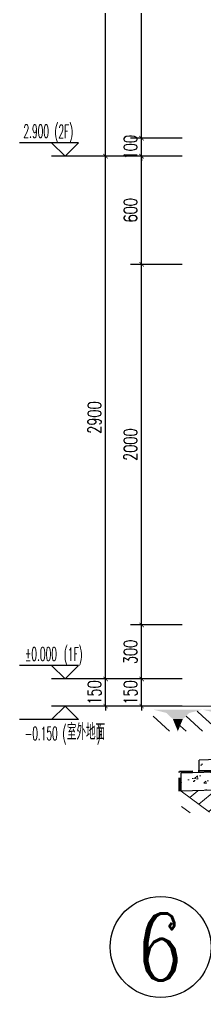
# Model space of a CAD drawing. Extents: x -668857 to 154266, y -275694 to 291306.
# Drawn here: x 31588 to 32615, y 144432 to 149857 of the extents above; entities that cross this region are included whole.
import ezdxf
from ezdxf.enums import TextEntityAlignment as Align

# ---------------------------------------------------------------- set-up
doc = ezdxf.new("R2010")
doc.units = 0
doc.header["$LTSCALE"] = 1000
doc.linetypes.add('DASH', pattern=[0.35, 0.25, -0.1])
doc.layers.get('0').update_dxf_attribs({"linetype": 'CONTINUOUS'})
doc.layers.get('DEFPOINTS').update_dxf_attribs({"linetype": 'CONTINUOUS'})
for name, color, linetype in [('AXIS', 3, 'CONTINUOUS'), ('COLUMN', 4, 'CONTINUOUS'), ('DIM_ELEV', 3, 'CONTINUOUS'), ('PUB_DIM', 3, 'CONTINUOUS'), ('PUB_TEXT', 2, 'CONTINUOUS')]:
    doc.layers.add(name, color=color, linetype=linetype)
for name, color, linetype, lineweight in [('AXIS_TEXT', 7, 'CONTINUOUS', 20), ('立面-中轮廓线', 30, 'CONTINUOUS', 35), ('粉刷', 251, 'CONTINUOUS', 9)]:
    doc.layers.add(name, color=color, linetype=linetype, lineweight=lineweight)
doc.styles.add('_TCH_AXIS', font='COMPLEX', dxfattribs={"bigfont": 'GBCBIG'})
doc.styles.add('_TCH_DIM', font='SIMPLEX.shx', dxfattribs={"width": 0.7, "bigfont": 'GBCBIG.shx'})
doc.styles.add('_TCH_DIM_T3', font='SIMPLEX', dxfattribs={"width": 0.705882, "bigfont": 'GBCBIG'})
doc.dimstyles.new('_TCH_ARCH&&25', dxfattribs={"dimtxt": 74.375, "dimasz": 25, "dimexe": 62.5, "dimexo": 75, "dimgap": 25, "dimtad": 1, "dimdec": 0, "dimzin": 0, "dimdsep": 46, "dimtxsty": '_TCH_DIM_T3', "dimblk": 'ARCHTICK', "dimcen": 0.09, "dimclrt": 7, "dimazin": 0, "dimtfac": 1, "dimtdec": 0, "dimtix": 1, "dimtmove": 2, "dimatfit": 3, "dimldrblk": 'ARCHTICK', "dimfxl": 0, "dimtolj": 1, "dimtzin": 0, "dimarcsym": 0})
pattern_1 = [(50, (28072.99, 249033.25), (143.452037, -12.550427), [15, -165]), (355, (28072.99, 249033.25), (-27.750267, 150.438427), [12, -132]), (100.4514, (28084.94, 249032.2), (115.701876, 137.88791), [12.74804, -140.22842]), (46.1842, (28072.99, 249073.25), (213.44821, -33.1038), [22.5, -247.5]), (96.6356, (28090.77, 249070.5), (186.93254, 194.82357), [19.12206, -210.3426]), (351.1842, (28072.99, 249073.25), (186.93239, 194.82372), [18, -198]), (21, (28092.99, 249063.25), (119.38141, -80.52378), [15, -165]), (326, (28092.99, 249063.25), (48.663066, 145.03001), [12, -132]), (71.4514, (28102.93, 249056.54), (168.044526, 64.5061), [12.74804, -140.22842]), (37.5, (28072.986, 249033.25), (2.431971, 66.578771), [0, -130.4, 0, -134, 0, -132.5]), (7.5, (28072.986, 249033.25), (52.613907, 78.882342), [0, -76.4, 0, -127.4, 0, -50.5]), (327.5, (28028.386, 249033.25), (106.764487, -4.510974), [0, -50, 0, -156, 0, -207]), (317.5, (28008.39, 249033.25), (116.637234, 20.020996), [0, -65, 0, -103.6, 0, -147])]

# ---------------------------------------------------------------- blocks, each defined once
blk = doc.blocks.new('$LINEPAT$素土夯实')
at = {"color": 0}
for p, q in [((0, -210), (210, 0)), ((120, -300), (420, 0)), ((420, 0), (608, -188)), ((495, -300), (795, 0)), ((615, 0), (705, -90)), ((315, -105), (502, -293)), ((210, -210), (300, -300)), ((705, -300), (795, -210))]:
    blk.add_line(p, q, dxfattribs=at)
blk = doc.blocks.new('$LinePat$自然土壤')
at = {"color": 0}
for p, q in [((0, -90), (71, -19)), ((0, -300), (211, -89)), ((420, -300), (630, -90)), ((210, -300), (286, -224))]:
    blk.add_line(p, q, dxfattribs=at)
for points in [[(0, 0), (630, 0), (168, -45), (462, -45)], [(168, -45), (462, -45), (252, -132), (378, -132)], [(252, -132), (378, -132), (315, -300)]]:
    blk.add_solid(points, dxfattribs=at)
blk = doc.blocks.new('sanshui')
at = {"layer": '粉刷'}
h = blk.add_hatch(dxfattribs=at)
h.set_pattern_fill('混凝土', color=256, scale=20)
h.set_pattern_definition(pattern_1)
edge = h.paths.add_edge_path()
edge.add_line((346317.8, 427329.6), (346257.8, 427329.6))
edge.add_line((346257.8, 427329.6), (346257.8, 427160.3))
edge.add_arc((346157.8, 427160.3), 100, 271.7184, 360, ccw=False)
edge.add_line((346160.8, 427060.3), (345137.8, 427029.6))
edge.add_line((345137.8, 427029.6), (345137.8, 426969.6))
edge.add_line((345137.8, 426969.6), (346317.8, 427005))
edge.add_line((346317.8, 427005), (346317.8, 427329.6))
h = blk.add_hatch(dxfattribs=at)
h.set_pattern_fill('混凝土', color=256, scale=20)
h.set_pattern_definition(pattern_1)
h.paths.add_polyline_path([(346337.8, 426895.6), (346337.8, 426995.6), (345037.8, 426956.6), (345037.8, 426856.6)])
at = {"layer": 'COLUMN'}
for p, q in [((346257.8, 427329.6), (346317.8, 427329.6)), ((346257.8, 427160.3), (346257.8, 427329.6)), ((346317.8, 426995), (346317.8, 427329.6)), ((346160.8, 427060.3), (345137.8, 427029.6)), ((345137.8, 426959.6), (345137.8, 427029.6)), ((346338.1, 426995.6), (345037.8, 426956.6)), ((345037.8, 426856.6), (345037.8, 426956.6)), ((346338.1, 426895.6), (345037.8, 426856.6))]:
    blk.add_line(p, q, dxfattribs=at)
blk.add_arc((346157.8, 427160.3), 100, 271.7184, 0, dxfattribs=at)
at = {"layer": '立面-中轮廓线', "linetype": 'DASH', "ltscale": 0.3}
blk.add_lwpolyline([(345027.8, 426856.6), (345027.8, 426966.3), (346317.8, 427005)], dxfattribs=at)
at = {"layer": '粉刷'}
blk.add_line((344881.5, 427329.6), (346257.8, 427329.6), dxfattribs=at)
at = {"layer": '粉刷', "yscale": 0.4, "zscale": 0.4}
for name, p, xscale, rotation in [('$LinePat$自然土壤', (345156.8, 427309.6), -0.4369306507241237, 359.9999999999903), ('$LinePat$自然土壤', (345432, 427309.6), -0.4369306507241237, 359.9999999999903), ('$LinePat$自然土壤', (345707.3, 427309.6), -0.4369306507241237, 359.9999999999903), ('$LinePat$自然土壤', (345982.6, 427309.6), -0.4369306507241237, 359.9999999999903), ('$LinePat$自然土壤', (346257.8, 427309.6), -0.4369306507241237, 359.9999999999903), ('$LINEPAT$素土夯实', (345444.5, 426868.8), -0.5117605352322558, 1.718358001643932), ('$LINEPAT$素土夯实', (345851.2, 426881), -0.5117605352322558, 1.718358001643932), ('$LINEPAT$素土夯实', (346257.8, 426893.2), -0.5117605352322558, 1.718358001643932)]:
    blk.add_blockref(name, p, dxfattribs=dict(at, xscale=xscale, rotation=rotation))
blk = doc.blocks.new('_ArchTick')
at = {"color": 0, "linetype": 'ByBlock', "const_width": 0.15}
blk.add_lwpolyline([(-0.5, -0.5), (0.5, 0.5)], dxfattribs=at)
blk = doc.blocks.new('*D3085')
at = {"layer": 'DEFPOINTS', "color": 0}
for p in [(32265.5, 146199), (32565.5, 146199), (32565.5, 146048.6)]:
    blk.add_point(p, dxfattribs=at)
at = {"layer": 'PUB_DIM', "color": 0, "lineweight": -2}
for p, q in [((32490.5, 146199), (32203, 146199)), ((32265.5, 146199), (32265.5, 146224)), ((32265.5, 146048.6), (32265.5, 146199)), ((32490.5, 146048.6), (32203, 146048.6)), ((32265.5, 146048.6), (32265.5, 146023.6))]:
    blk.add_line(p, q, dxfattribs=at)
at = {"layer": 'PUB_DIM', "color": 0, "lineweight": -2, "xscale": 25, "yscale": 25, "zscale": 25}
for p, rotation in [((32265.5, 146199), 270), ((32265.5, 146048.6), 90)]:
    blk.add_blockref('_ArchTick', p, dxfattribs=dict(at, rotation=rotation))
at = {"layer": 'PUB_DIM', "color": 7, "insert": (32203.3, 146123.8), "char_height": 74.38, "attachment_point": 5, "rotation": 90, "style": '_TCH_DIM_T3'}
blk.add_mtext('\\A1;150', dxfattribs=at)
blk = doc.blocks.new('*D3086')
at = {"layer": 'DEFPOINTS', "color": 0}
for p in [(32265.5, 146499), (32565.5, 146499), (32565.5, 146199)]:
    blk.add_point(p, dxfattribs=at)
at = {"layer": 'PUB_DIM', "color": 0, "lineweight": -2}
for p, q in [((32490.5, 146499), (32203, 146499)), ((32265.5, 146199), (32265.5, 146499)), ((32490.5, 146199), (32203, 146199))]:
    blk.add_line(p, q, dxfattribs=at)
at = {"layer": 'PUB_DIM', "color": 0, "lineweight": -2, "xscale": 25, "yscale": 25, "zscale": 25}
for p, rotation in [((32265.5, 146499), 90), ((32265.5, 146199), 270)]:
    blk.add_blockref('_ArchTick', p, dxfattribs=dict(at, rotation=rotation))
at = {"layer": 'PUB_DIM', "color": 7, "insert": (32203.3, 146349), "char_height": 74.38, "attachment_point": 5, "rotation": 90, "style": '_TCH_DIM_T3'}
blk.add_mtext('\\A1;300', dxfattribs=at)
blk = doc.blocks.new('*D3087')
at = {"layer": 'DEFPOINTS', "color": 0}
for p in [(32265.5, 148499), (32565.5, 148499), (32565.5, 146499)]:
    blk.add_point(p, dxfattribs=at)
at = {"layer": 'PUB_DIM', "color": 0, "lineweight": -2}
for p, q in [((32490.5, 148499), (32203, 148499)), ((32265.5, 146499), (32265.5, 148499)), ((32490.5, 146499), (32203, 146499))]:
    blk.add_line(p, q, dxfattribs=at)
at = {"layer": 'PUB_DIM', "color": 0, "lineweight": -2, "xscale": 25, "yscale": 25, "zscale": 25}
for p, rotation in [((32265.5, 148499), 90), ((32265.5, 146499), 270)]:
    blk.add_blockref('_ArchTick', p, dxfattribs=dict(at, rotation=rotation))
at = {"layer": 'PUB_DIM', "color": 7, "insert": (32203.3, 147499), "char_height": 74.38, "attachment_point": 5, "rotation": 90, "style": '_TCH_DIM_T3'}
blk.add_mtext('\\A1;2000', dxfattribs=at)
blk = doc.blocks.new('*D3088')
at = {"layer": 'DEFPOINTS', "color": 0}
for p in [(32265.5, 149099), (32565.5, 149099), (32565.5, 148499)]:
    blk.add_point(p, dxfattribs=at)
at = {"layer": 'PUB_DIM', "color": 0, "lineweight": -2}
for p, q in [((32490.5, 149099), (32203, 149099)), ((32265.5, 148499), (32265.5, 149099)), ((32490.5, 148499), (32203, 148499))]:
    blk.add_line(p, q, dxfattribs=at)
at = {"layer": 'PUB_DIM', "color": 0, "lineweight": -2, "xscale": 25, "yscale": 25, "zscale": 25}
for p, rotation in [((32265.5, 149099), 90), ((32265.5, 148499), 270)]:
    blk.add_blockref('_ArchTick', p, dxfattribs=dict(at, rotation=rotation))
at = {"layer": 'PUB_DIM', "color": 7, "insert": (32203.3, 148799), "char_height": 74.38, "attachment_point": 5, "rotation": 90, "style": '_TCH_DIM_T3'}
blk.add_mtext('\\A1;600', dxfattribs=at)
blk = doc.blocks.new('*D3089')
at = {"layer": 'DEFPOINTS', "color": 0}
for p in [(32265.5, 149199), (32565.5, 149199), (32565.5, 149099)]:
    blk.add_point(p, dxfattribs=at)
at = {"layer": 'PUB_DIM', "color": 0, "lineweight": -2}
for p, q in [((32490.5, 149199), (32203, 149199)), ((32265.5, 149199), (32265.5, 149224)), ((32265.5, 149099), (32265.5, 149199)), ((32490.5, 149099), (32203, 149099)), ((32265.5, 149099), (32265.5, 149074))]:
    blk.add_line(p, q, dxfattribs=at)
at = {"layer": 'PUB_DIM', "color": 0, "lineweight": -2, "xscale": 25, "yscale": 25, "zscale": 25}
for p, rotation in [((32265.5, 149199), 270), ((32265.5, 149099), 90)]:
    blk.add_blockref('_ArchTick', p, dxfattribs=dict(at, rotation=rotation))
at = {"layer": 'PUB_DIM', "color": 7, "insert": (32203.3, 149149), "char_height": 74.38, "attachment_point": 5, "rotation": 90, "style": '_TCH_DIM_T3'}
blk.add_mtext('\\A1;100', dxfattribs=at)
blk = doc.blocks.new('*D3090')
at = {"layer": 'DEFPOINTS', "color": 0}
for p in [(32265.5, 151399), (32565.5, 151399), (32565.5, 149199)]:
    blk.add_point(p, dxfattribs=at)
at = {"layer": 'PUB_DIM', "color": 0, "lineweight": -2}
for p, q in [((32490.5, 151399), (32203, 151399)), ((32265.5, 149199), (32265.5, 151399)), ((32490.5, 149199), (32203, 149199))]:
    blk.add_line(p, q, dxfattribs=at)
at = {"layer": 'PUB_DIM', "color": 0, "lineweight": -2, "xscale": 25, "yscale": 25, "zscale": 25}
for p, rotation in [((32265.5, 151399), 90), ((32265.5, 149199), 270)]:
    blk.add_blockref('_ArchTick', p, dxfattribs=dict(at, rotation=rotation))
at = {"layer": 'PUB_DIM', "color": 7, "insert": (32203.3, 150299), "char_height": 74.38, "attachment_point": 5, "rotation": 90, "style": '_TCH_DIM_T3'}
blk.add_mtext('\\A1;2200', dxfattribs=at)
blk = doc.blocks.new('*D3105')
at = {"layer": 'DEFPOINTS', "color": 0}
for p in [(32065.5, 146199), (32565.5, 146199), (32565.5, 146048.6)]:
    blk.add_point(p, dxfattribs=at)
at = {"layer": 'PUB_DIM', "color": 0, "lineweight": -2}
for p, q in [((32490.5, 146199), (32003, 146199)), ((32065.5, 146199), (32065.5, 146224)), ((32065.5, 146048.6), (32065.5, 146199)), ((32490.5, 146048.6), (32003, 146048.6)), ((32065.5, 146048.6), (32065.5, 146023.6))]:
    blk.add_line(p, q, dxfattribs=at)
at = {"layer": 'PUB_DIM', "color": 0, "lineweight": -2, "xscale": 25, "yscale": 25, "zscale": 25}
for p, rotation in [((32065.5, 146199), 270), ((32065.5, 146048.6), 90)]:
    blk.add_blockref('_ArchTick', p, dxfattribs=dict(at, rotation=rotation))
at = {"layer": 'PUB_DIM', "color": 7, "insert": (32003.3, 146123.8), "char_height": 74.38, "attachment_point": 5, "rotation": 90, "style": '_TCH_DIM_T3'}
blk.add_mtext('\\A1;150', dxfattribs=at)
blk = doc.blocks.new('*D3106')
at = {"layer": 'DEFPOINTS', "color": 0}
for p in [(32065.5, 149099), (32565.5, 149099), (32565.5, 146199)]:
    blk.add_point(p, dxfattribs=at)
at = {"layer": 'PUB_DIM', "color": 0, "lineweight": -2}
for p, q in [((32490.5, 149099), (32003, 149099)), ((32065.5, 146199), (32065.5, 149099)), ((32490.5, 146199), (32003, 146199))]:
    blk.add_line(p, q, dxfattribs=at)
at = {"layer": 'PUB_DIM', "color": 0, "lineweight": -2, "xscale": 25, "yscale": 25, "zscale": 25}
for p, rotation in [((32065.5, 149099), 90), ((32065.5, 146199), 270)]:
    blk.add_blockref('_ArchTick', p, dxfattribs=dict(at, rotation=rotation))
at = {"layer": 'PUB_DIM', "color": 7, "insert": (32003.3, 147649), "char_height": 74.38, "attachment_point": 5, "rotation": 90, "style": '_TCH_DIM_T3'}
blk.add_mtext('\\A1;2900', dxfattribs=at)
blk = doc.blocks.new('*D3107')
at = {"layer": 'DEFPOINTS', "color": 0}
for p in [(32065.5, 151999), (32565.5, 151999), (32565.5, 149099)]:
    blk.add_point(p, dxfattribs=at)
at = {"layer": 'PUB_DIM', "color": 0, "lineweight": -2}
for p, q in [((32490.5, 151999), (32003, 151999)), ((32065.5, 149099), (32065.5, 151999)), ((32490.5, 149099), (32003, 149099))]:
    blk.add_line(p, q, dxfattribs=at)
at = {"layer": 'PUB_DIM', "color": 0, "lineweight": -2, "xscale": 25, "yscale": 25, "zscale": 25}
for p, rotation in [((32065.5, 151999), 90), ((32065.5, 149099), 270)]:
    blk.add_blockref('_ArchTick', p, dxfattribs=dict(at, rotation=rotation))
at = {"layer": 'PUB_DIM', "color": 7, "insert": (32003.3, 150549), "char_height": 74.38, "attachment_point": 5, "rotation": 90, "style": '_TCH_DIM_T3'}
blk.add_mtext('\\A1;2900', dxfattribs=at)

msp = doc.modelspace()

# ---------------------------------------------------------------- linework, layer by layer
at = {"layer": 'AXIS', "color": 6}
msp.add_circle((32371.1, 144712.46), 280, dxfattribs=at)
at = {"layer": 'DIM_ELEV'}
for p, q in [((31915.51, 149174.03), (31587.51, 149174.03)), ((31840.51, 149099.03), (31765.51, 149174.03)), ((31840.51, 149099.03), (31915.51, 149174.03)), ((32265.51, 149099.03), (31765.51, 149099.03)), ((31915.51, 146274.03), (31587.51, 146274.03)), ((31840.51, 146199.03), (31765.51, 146274.03)), ((31840.51, 146199.03), (31915.51, 146274.03)), ((32265.51, 146199.03), (31765.51, 146199.03)), ((31840.51, 146048.56), (31765.51, 145973.56)), ((32265.51, 146048.56), (31765.51, 146048.56)), ((31840.51, 146048.56), (31915.51, 145973.56)), ((31915.51, 145973.56), (31587.51, 145973.56))]:
    msp.add_line(p, q, dxfattribs=at)

# ---------------------------------------------------------------- block references
msp.add_blockref('sanshui', (-312552.42, -281280.6))

# ---------------------------------------------------------------- texts
at = {"layer": 'AXIS_TEXT', "color": 6, "style": '_TCH_AXIS'}
msp.add_text('6', height=372.76, dxfattribs=at).set_placement((32246.84, 144526.08), (32495.35, 144526.08), align=Align.FIT)
at = {"layer": 'PUB_TEXT', "style": '_TCH_DIM'}
for s, height, width, p in [('(2F)', 74.375, 0.494118, (31781.56, 149199.06)), ('2.900', 74.375, 0.494118, (31609.41, 149200.28)), ('%%P0.000', 74.375, 0.494118, (31618.51, 146300.28)), ('(1F)', 74.375, 0.494118, (31833.89, 146299.06)), ('-0.150', 74.375, 0.494118, (31617.11, 145859.81)), ('(', 74.38, 0.494118, (31825.84, 145861.04)), ('室外地面', 89.362, 0.7, (31850.34, 145861.04)), (')', 74.38, 0.494118, (32017.15, 145861.04))]:
    msp.add_text(s, height=height, dxfattribs=dict(at, width=width)).set_placement(p)

# ---------------------------------------------------------------- dimensions: what is measured, and where the dimension line sits
at = {"layer": 'PUB_DIM'}
for p1, p2, distance, picture, middle in [((32565.51, 149099.03), (32565.51, 151999.03), 500, '*D3107', (32003.33, 150549.03)), ((32565.51, 149199.03), (32565.51, 151399.03), 300, '*D3090', (32203.33, 150299.03)), ((32565.51, 149099.03), (32565.51, 149199.03), 300, '*D3089', (32203.33, 149149.03)), ((32565.51, 146199.03), (32565.51, 149099.03), 500, '*D3106', (32003.33, 147649.03)), ((32565.51, 148499.03), (32565.51, 149099.03), 300, '*D3088', (32203.33, 148799.03)), ((32565.51, 146499.02), (32565.51, 148499.03), 300, '*D3087', (32203.33, 147499.03)), ((32565.51, 146199.03), (32565.51, 146499.02), 300, '*D3086', (32203.33, 146349.03)), ((32565.51, 146048.56), (32565.51, 146199.03), 500, '*D3105', (32003.33, 146123.8)), ((32565.51, 146048.56), (32565.51, 146199.03), 300, '*D3085', (32203.33, 146123.8))]:
    dim = msp.add_aligned_dim(p1=p1, p2=p2, distance=distance, dimstyle='_TCH_ARCH&&25', dxfattribs=at)
    dim.commit()
    dim.dimension.update_dxf_attribs({"geometry": picture, "text_midpoint": middle})

doc.saveas('drawing.dxf')
